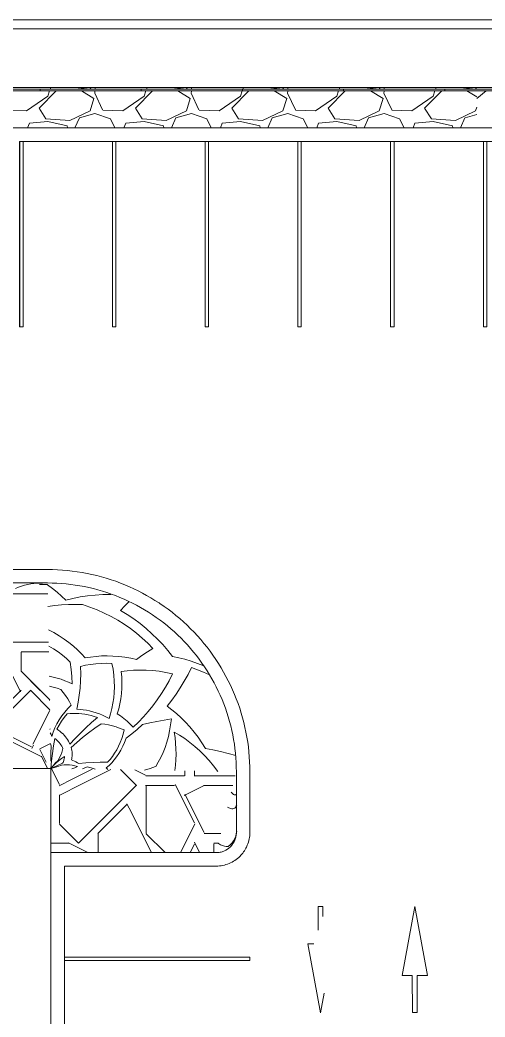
# Model space of a CAD drawing. Header units: metres. Extents: x -55 to 263, y -124 to 62.
# Drawn here: x 198.85 to 212.65, y 12.56 to 42.14 of the extents above; entities that cross this region are included whole.
import ezdxf

# ---------------------------------------------------------------- set-up
doc = ezdxf.new("R2010")
doc.units = ezdxf.units.M
for name, color, linetype, lineweight in [('0-1', 7, 'Continuous', 5), ('45ESTAC-1', 53, 'Continuous', 5), ('46BANQ-2', 254, 'Continuous', 5), ('47VEGET-1', 53, 'Continuous', 5), ('55BARANDAL-1', 53, 'Continuous', 5), ('70LINEA-1', 254, 'Continuous', 5), ('70LINEA-2', 50, 'Continuous', 5)]:
    doc.layers.add(name, color=color, linetype=linetype, lineweight=lineweight)

# ---------------------------------------------------------------- blocks, each defined once
blk = doc.blocks.new('FP_6-A1 _ A250')
at = {"layer": '70LINEA-1'}
for p, q in [((196.697, 25.44), (199.672, 25.44)), ((197.366, 25.429), (197.492, 25.439)), ((197.885, 25.433), (197.804, 25.44)), ((198.443, 25.433), (198.441, 25.439)), ((199.438, 25.437), (199.52, 25.439)), ((199.52, 25.439), (199.598, 25.441)), ((196.505, 25.112), (196.616, 25.183)), ((196.616, 25.183), (196.733, 25.246)), ((196.733, 25.246), (196.855, 25.301)), ((196.855, 25.301), (196.981, 25.346)), ((196.981, 25.346), (197.109, 25.383)), ((197.109, 25.383), (197.237, 25.41)), ((197.237, 25.41), (197.366, 25.429)), ((197.974, 25.422), (197.885, 25.433)), ((198.07, 25.408), (197.974, 25.422)), ((198.174, 25.394), (198.07, 25.408)), ((198.183, 25.372), (198.174, 25.394)), ((198.196, 25.348), (198.183, 25.372)), ((198.214, 25.322), (198.196, 25.348)), ((198.237, 25.295), (198.214, 25.322)), ((198.266, 25.268), (198.237, 25.295)), ((198.299, 25.242), (198.266, 25.268)), ((198.337, 25.216), (198.299, 25.242)), ((198.448, 25.422), (198.443, 25.433)), ((198.458, 25.408), (198.448, 25.422)), ((198.471, 25.391), (198.458, 25.408)), ((198.489, 25.371), (198.471, 25.391)), ((198.511, 25.35), (198.489, 25.371)), ((198.539, 25.329), (198.511, 25.35)), ((198.571, 25.308), (198.539, 25.329)), ((198.607, 25.287), (198.571, 25.308)), ((198.647, 25.268), (198.607, 25.287)), ((198.72, 25.28), (198.808, 25.316)), ((198.808, 25.316), (198.898, 25.347)), ((198.898, 25.347), (198.99, 25.373)), ((198.99, 25.373), (199.083, 25.394)), ((199.083, 25.394), (199.174, 25.411)), ((199.174, 25.411), (199.265, 25.423)), ((199.265, 25.423), (199.353, 25.431)), ((199.353, 25.431), (199.438, 25.437)), ((196.221, 24.861), (196.306, 24.95)), ((196.306, 24.95), (196.401, 25.034)), ((196.401, 25.034), (196.505, 25.112))]:
    blk.add_line(p, q, dxfattribs=at)
blk = doc.blocks.new('FP_7-A1 _ A250')
at = {"layer": '70LINEA-1'}
for p, q in [((205.137, 19.21), (205.12, 19.232)), ((205.154, 19.191), (205.137, 19.21)), ((205.173, 19.175), (205.154, 19.191)), ((205.191, 19.164), (205.173, 19.175)), ((205.209, 19.156), (205.191, 19.164)), ((205.226, 19.152), (205.209, 19.156)), ((205.241, 19.152), (205.226, 19.152)), ((205.254, 19.156), (205.241, 19.152)), ((205.264, 19.163), (205.254, 19.156)), ((205.27, 19.173), (205.264, 19.163)), ((205.284, 19.185), (205.27, 19.173)), ((205.043, 18.772), (205.011, 18.794)), ((205.076, 18.756), (205.043, 18.772)), ((205.109, 18.746), (205.076, 18.756)), ((205.141, 18.742), (205.109, 18.746)), ((205.171, 18.744), (205.141, 18.742)), ((205.199, 18.751), (205.171, 18.744)), ((205.224, 18.764), (205.199, 18.751)), ((205.244, 18.781), (205.224, 18.764)), ((205.26, 18.803), (205.244, 18.781)), ((205.269, 18.828), (205.26, 18.803)), ((205.284, 18.856), (205.269, 18.828)), ((205.284, 18.082), (205.267, 18.005)), ((205.188, 17.79), (205.143, 17.729)), ((205.225, 17.858), (205.188, 17.79)), ((205.251, 17.93), (205.225, 17.858)), ((205.267, 18.005), (205.251, 17.93)), ((204.797, 17.676), (204.74, 17.71)), ((204.856, 17.651), (204.797, 17.676)), ((204.915, 17.634), (204.856, 17.651)), ((204.973, 17.626), (204.915, 17.634)), ((205.029, 17.627), (204.973, 17.626)), ((205.09, 17.674), (205.029, 17.627)), ((205.143, 17.729), (205.09, 17.674))]:
    blk.add_line(p, q, dxfattribs=at)
blk = doc.blocks.new('FP_8-A1 _ A250')
at = {"layer": '70LINEA-1'}
for p, q in [((199.817, 25.276), (199.673, 25.384)), ((199.955, 25.164), (199.817, 25.276)), ((200.087, 25.049), (199.955, 25.164)), ((200.213, 24.931), (200.087, 25.049)), ((200.213, 24.931), (200.423, 24.982)), ((200.423, 24.982), (200.639, 25.024)), ((200.639, 25.024), (200.859, 25.057)), ((200.859, 25.057), (201.083, 25.081)), ((201.083, 25.081), (201.311, 25.095)), ((201.311, 25.095), (201.543, 25.098)), ((201.543, 25.098), (201.555, 25.114)), ((201.961, 24.758), (202.092, 24.891)), ((199.685, 24.739), (199.886, 24.768)), ((199.886, 24.768), (200.089, 24.789)), ((200.089, 24.789), (200.294, 24.802)), ((200.294, 24.802), (200.501, 24.806)), ((200.501, 24.806), (200.709, 24.801)), ((200.929, 24.726), (200.709, 24.801)), ((201.143, 24.642), (200.929, 24.726)), ((201.353, 24.548), (201.143, 24.642)), ((201.833, 24.623), (201.961, 24.758)), ((202.034, 24.501), (201.833, 24.623)), ((201.556, 24.445), (201.353, 24.548)), ((201.754, 24.334), (201.556, 24.445)), ((201.946, 24.214), (201.754, 24.334)), ((202.228, 24.372), (202.034, 24.501)), ((202.415, 24.234), (202.228, 24.372)), ((199.86, 23.966), (199.697, 24.052)), ((200.015, 23.873), (199.86, 23.966)), ((202.131, 24.086), (201.946, 24.214)), ((202.309, 23.95), (202.131, 24.086)), ((202.595, 24.089), (202.415, 24.234)), ((202.768, 23.936), (202.595, 24.089)), ((200.163, 23.775), (200.015, 23.873)), ((200.304, 23.672), (200.163, 23.775)), ((200.438, 23.564), (200.304, 23.672)), ((202.48, 23.807), (202.309, 23.95)), ((202.643, 23.657), (202.48, 23.807)), ((202.932, 23.777), (202.768, 23.936)), ((203.089, 23.611), (202.932, 23.777)), ((199.848, 23.483), (199.706, 23.569)), ((199.984, 23.393), (199.848, 23.483)), ((200.112, 23.297), (199.984, 23.393)), ((200.563, 23.452), (200.438, 23.564)), ((200.681, 23.336), (200.563, 23.452)), ((202.472, 23.284), (202.634, 23.394)), ((202.634, 23.394), (202.798, 23.5)), ((202.798, 23.5), (202.643, 23.657)), ((203.237, 23.439), (203.089, 23.611)), ((203.377, 23.261), (203.237, 23.439)), ((200.233, 23.198), (200.112, 23.297)), ((200.347, 23.094), (200.233, 23.198)), ((200.374, 22.878), (200.347, 23.094)), ((200.792, 23.216), (200.681, 23.336)), ((200.792, 23.216), (200.949, 23.243)), ((200.949, 23.243), (201.11, 23.262)), ((201.11, 23.262), (201.274, 23.274)), ((201.274, 23.274), (201.442, 23.278)), ((201.274, 23.274), (201.442, 23.278)), ((201.442, 23.278), (201.612, 23.273)), ((201.442, 23.278), (201.612, 23.273)), ((201.612, 23.273), (201.785, 23.261)), ((201.612, 23.273), (201.785, 23.261)), ((201.785, 23.261), (201.96, 23.239)), ((201.785, 23.261), (201.96, 23.239)), ((201.96, 23.239), (202.137, 23.209)), ((201.96, 23.239), (202.137, 23.209)), ((202.137, 23.209), (202.314, 23.17)), ((202.137, 23.209), (202.314, 23.17)), ((202.314, 23.17), (202.472, 23.284)), ((203.377, 23.261), (203.562, 23.222)), ((203.562, 23.222), (203.747, 23.175)), ((203.747, 23.175), (203.934, 23.119)), ((203.934, 23.119), (204.12, 23.055)), ((200.392, 22.664), (200.374, 22.878)), ((200.651, 22.965), (200.797, 22.998)), ((200.655, 22.748), (200.651, 22.965)), ((200.797, 22.998), (200.947, 23.024)), ((200.947, 23.024), (201.101, 23.043)), ((201.101, 23.043), (201.258, 23.055)), ((201.258, 23.055), (201.418, 23.059)), ((201.418, 23.059), (201.581, 23.055)), ((201.614, 22.879), (201.581, 23.055)), ((201.637, 22.705), (201.614, 22.879)), ((201.86, 22.81), (202.038, 22.835)), ((201.873, 22.644), (201.86, 22.81)), ((202.038, 22.835), (202.221, 22.851)), ((202.221, 22.851), (202.407, 22.857)), ((202.407, 22.857), (202.597, 22.854)), ((202.597, 22.854), (202.789, 22.842)), ((202.789, 22.842), (202.985, 22.819)), ((202.985, 22.819), (203.182, 22.786)), ((203.182, 22.786), (203.381, 22.743)), ((203.838, 22.727), (203.942, 22.934)), ((203.942, 22.934), (204.121, 22.868)), ((204.12, 23.055), (204.307, 22.983)), ((204.121, 22.868), (204.3, 22.795)), ((204.3, 22.795), (204.479, 22.713)), ((199.842, 22.646), (199.722, 22.671)), ((199.959, 22.616), (199.842, 22.646)), ((200.073, 22.582), (199.959, 22.616)), ((200.185, 22.542), (200.073, 22.582)), ((200.294, 22.498), (200.185, 22.542)), ((200.4, 22.45), (200.294, 22.498)), ((200.4, 22.45), (200.392, 22.664)), ((200.636, 22.321), (200.65, 22.534)), ((200.65, 22.534), (200.655, 22.748)), ((201.65, 22.532), (201.637, 22.705)), ((201.655, 22.362), (201.65, 22.532)), ((201.877, 22.48), (201.873, 22.644)), ((201.874, 22.318), (201.877, 22.48)), ((203.167, 22.347), (203.278, 22.542)), ((203.278, 22.542), (203.381, 22.743)), ((203.608, 22.332), (203.726, 22.526)), ((203.726, 22.526), (203.838, 22.727)), ((199.843, 22.352), (199.728, 22.378)), ((199.955, 22.32), (199.843, 22.352)), ((200.064, 22.283), (199.955, 22.32)), ((200.139, 22.193), (200.064, 22.283)), ((200.207, 22.101), (200.139, 22.193)), ((200.613, 22.11), (200.636, 22.321)), ((201.636, 22.031), (201.65, 22.195)), ((201.65, 22.195), (201.655, 22.362)), ((201.862, 22.16), (201.874, 22.318)), ((203.049, 22.159), (203.167, 22.347)), ((203.484, 22.143), (203.608, 22.332)), ((200.269, 22.007), (200.207, 22.101)), ((200.324, 21.912), (200.269, 22.007)), ((200.374, 21.816), (200.324, 21.912)), ((200.541, 21.695), (200.581, 21.901)), ((200.581, 21.901), (200.613, 22.11)), ((201.613, 21.871), (201.636, 22.031)), ((201.816, 21.854), (201.843, 22.005)), ((201.843, 22.005), (201.862, 22.16)), ((202.795, 21.8), (202.925, 21.976)), ((202.925, 21.976), (203.049, 22.159)), ((203.217, 21.787), (203.353, 21.962)), ((203.353, 21.962), (203.484, 22.143)), ((200.096, 21.495), (200.18, 21.606)), ((200.18, 21.606), (200.273, 21.713)), ((200.273, 21.713), (200.374, 21.816)), ((200.541, 21.695), (200.635, 21.69)), ((200.635, 21.69), (200.729, 21.68)), ((200.729, 21.68), (200.825, 21.666)), ((200.825, 21.666), (200.921, 21.646)), ((200.921, 21.646), (201.017, 21.621)), ((201.017, 21.621), (201.114, 21.59)), ((201.543, 21.563), (201.582, 21.715)), ((201.582, 21.715), (201.613, 21.871)), ((201.74, 21.562), (201.782, 21.706)), ((201.782, 21.706), (201.816, 21.854)), ((202.516, 21.468), (202.658, 21.631)), ((202.658, 21.631), (202.795, 21.8)), ((203.216, 21.787), (203.359, 21.68)), ((203.359, 21.68), (203.498, 21.564)), ((199.952, 21.261), (200.019, 21.379)), ((200.014, 21.223), (200.087, 21.339)), ((200.019, 21.379), (200.096, 21.495)), ((200.087, 21.339), (200.168, 21.45)), ((200.168, 21.45), (200.257, 21.557)), ((200.257, 21.557), (200.341, 21.567)), ((200.341, 21.567), (200.426, 21.572)), ((200.426, 21.572), (200.513, 21.573)), ((200.513, 21.573), (200.602, 21.569)), ((200.602, 21.569), (200.691, 21.561)), ((200.691, 21.561), (200.782, 21.548)), ((200.782, 21.548), (200.873, 21.529)), ((200.809, 21.145), (200.976, 21.298)), ((200.873, 21.529), (200.965, 21.506)), ((200.965, 21.506), (201.057, 21.478)), ((200.976, 21.298), (201.149, 21.445)), ((201.057, 21.478), (201.149, 21.445)), ((201.114, 21.59), (201.21, 21.555)), ((201.21, 21.555), (201.306, 21.514)), ((201.306, 21.514), (201.402, 21.468)), ((201.402, 21.468), (201.496, 21.416)), ((201.496, 21.416), (201.543, 21.563)), ((201.74, 21.562), (201.84, 21.494)), ((201.84, 21.494), (201.938, 21.42)), ((201.938, 21.42), (202.033, 21.34)), ((202.033, 21.34), (202.125, 21.255)), ((202.214, 21.164), (202.368, 21.313)), ((202.368, 21.313), (202.516, 21.468)), ((202.702, 21.29), (202.914, 21.334)), ((202.914, 21.334), (203.128, 21.373)), ((203.128, 21.373), (203.343, 21.406)), ((203.322, 21.227), (203.343, 21.405)), ((203.498, 21.564), (203.634, 21.44)), ((203.634, 21.44), (203.765, 21.308)), ((203.765, 21.308), (203.893, 21.168)), ((199.801, 20.889), (199.842, 21.015)), ((199.842, 21.015), (199.893, 21.139)), ((199.893, 21.139), (199.952, 21.261)), ((199.95, 21.105), (200.014, 21.223)), ((199.999, 21.072), (199.95, 21.105)), ((200.046, 21.036), (199.999, 21.072)), ((200.09, 20.999), (200.046, 21.036)), ((200.647, 20.988), (200.809, 21.145)), ((200.89, 20.997), (201.072, 21.132)), ((201.072, 21.132), (201.258, 21.262)), ((201.258, 21.262), (201.369, 21.249)), ((201.369, 21.249), (201.483, 21.229)), ((201.483, 21.229), (201.597, 21.203)), ((201.597, 21.203), (201.711, 21.169)), ((201.711, 21.169), (201.827, 21.128)), ((201.827, 21.128), (201.941, 21.079)), ((201.91, 20.952), (201.941, 21.079)), ((202.125, 21.255), (202.214, 21.164)), ((202.169, 20.96), (202.333, 21.096)), ((202.333, 21.096), (202.491, 21.24)), ((202.491, 21.24), (202.702, 21.29)), ((203.255, 20.885), (203.293, 21.054)), ((203.293, 21.054), (203.322, 21.227)), ((203.454, 20.853), (203.429, 21.018)), ((203.429, 21.018), (203.586, 20.925)), ((203.893, 21.168), (204.016, 21.019)), ((204.016, 21.019), (204.134, 20.863)), ((199.778, 20.941), (199.753, 20.991)), ((199.801, 20.889), (199.778, 20.941)), ((199.851, 20.608), (199.891, 20.828)), ((199.927, 20.799), (199.891, 20.828)), ((199.961, 20.768), (199.927, 20.799)), ((199.992, 20.736), (199.961, 20.768)), ((200.021, 20.703), (199.992, 20.736)), ((200.131, 20.961), (200.09, 20.999)), ((200.169, 20.921), (200.131, 20.961)), ((200.204, 20.879), (200.169, 20.921)), ((200.237, 20.837), (200.204, 20.879)), ((200.266, 20.794), (200.237, 20.837)), ((200.293, 20.75), (200.266, 20.794)), ((200.317, 20.705), (200.293, 20.75)), ((200.337, 20.66), (200.317, 20.705)), ((200.337, 20.66), (200.49, 20.827)), ((200.372, 20.561), (200.54, 20.712)), ((200.49, 20.827), (200.647, 20.988)), ((200.54, 20.712), (200.713, 20.857)), ((200.713, 20.857), (200.89, 20.997)), ((201.778, 20.599), (201.829, 20.712)), ((201.829, 20.712), (201.873, 20.829)), ((201.873, 20.829), (201.91, 20.952)), ((201.906, 20.595), (201.957, 20.711)), ((201.957, 20.711), (202.001, 20.832)), ((202.001, 20.832), (202.169, 20.96)), ((203.157, 20.563), (203.209, 20.722)), ((203.209, 20.722), (203.255, 20.885)), ((203.471, 20.688), (203.454, 20.853)), ((203.586, 20.925), (203.74, 20.822)), ((203.74, 20.822), (203.891, 20.71)), ((203.891, 20.71), (204.04, 20.589)), ((204.134, 20.863), (204.246, 20.7)), ((199.78, 20.607), (199.759, 20.669)), ((199.771, 20.381), (199.78, 20.607)), ((199.818, 20.386), (199.851, 20.608)), ((200.047, 20.669), (200.021, 20.703)), ((200.071, 20.634), (200.047, 20.669)), ((200.092, 20.599), (200.071, 20.634)), ((200.081, 20.374), (200.106, 20.45)), ((200.111, 20.563), (200.092, 20.599)), ((200.106, 20.45), (200.127, 20.528)), ((200.127, 20.528), (200.111, 20.563)), ((200.384, 20.518), (200.372, 20.561)), ((200.392, 20.474), (200.384, 20.518)), ((200.398, 20.431), (200.392, 20.474)), ((200.401, 20.389), (200.398, 20.431)), ((201.662, 20.392), (201.723, 20.493)), ((201.723, 20.493), (201.778, 20.599)), ((201.788, 20.38), (201.849, 20.484)), ((201.849, 20.484), (201.906, 20.595)), ((203.03, 20.265), (203.097, 20.411)), ((203.097, 20.411), (203.157, 20.563)), ((203.48, 20.523), (203.471, 20.688)), ((203.483, 20.359), (203.48, 20.523)), ((204.04, 20.589), (204.185, 20.459)), ((204.185, 20.459), (204.326, 20.32)), ((204.246, 20.7), (204.352, 20.529)), ((204.352, 20.529), (204.577, 20.487)), ((204.577, 20.487), (204.802, 20.439)), ((204.802, 20.439), (205.027, 20.385)), ((199.768, 20.156), (199.771, 20.381)), ((199.772, 19.94), (199.792, 20.164)), ((199.792, 20.164), (199.818, 20.386)), ((199.902, 20.094), (199.974, 20.165)), ((199.919, 20.094), (200, 20.164)), ((199.974, 20.165), (200.014, 20.231)), ((200, 20.164), (200.084, 20.229)), ((200.014, 20.231), (200.05, 20.301)), ((200.05, 20.301), (200.081, 20.374)), ((200.084, 20.229), (200.172, 20.29)), ((200.119, 20.091), (200.131, 20.115)), ((200.131, 20.115), (200.143, 20.142)), ((200.143, 20.142), (200.152, 20.169)), ((200.152, 20.169), (200.16, 20.198)), ((200.16, 20.198), (200.166, 20.227)), ((200.166, 20.227), (200.17, 20.258)), ((200.17, 20.258), (200.172, 20.29)), ((200.382, 20.191), (200.39, 20.229)), ((200.382, 20.191), (200.426, 20.176)), ((200.39, 20.229), (200.397, 20.267)), ((200.397, 20.267), (200.401, 20.307)), ((200.402, 20.347), (200.401, 20.389)), ((200.401, 20.307), (200.402, 20.347)), ((200.426, 20.176), (200.471, 20.157)), ((200.471, 20.157), (200.515, 20.135)), ((200.515, 20.135), (200.558, 20.109)), ((200.812, 20.1), (201.024, 20.115)), ((201.024, 20.115), (201.237, 20.124)), ((201.237, 20.124), (201.451, 20.126)), ((201.451, 20.126), (201.525, 20.208)), ((201.525, 20.208), (201.596, 20.297)), ((201.574, 20.104), (201.65, 20.19)), ((201.596, 20.297), (201.662, 20.392)), ((201.65, 20.19), (201.721, 20.282)), ((201.721, 20.282), (201.788, 20.38)), ((202.879, 19.992), (202.957, 20.125)), ((202.957, 20.125), (203.03, 20.265)), ((203.467, 20.034), (203.478, 20.195)), ((203.478, 20.195), (203.483, 20.359)), ((204.326, 20.32), (204.463, 20.172)), ((204.463, 20.172), (204.596, 20.016)), ((205.027, 20.385), (205.251, 20.325)), ((199.772, 19.94), (199.835, 20.019)), ((199.772, 19.94), (199.843, 20.019)), ((199.772, 19.94), (199.944, 20.018)), ((199.772, 19.94), (199.878, 19.967)), ((199.835, 20.019), (199.902, 20.094)), ((199.843, 20.019), (199.919, 20.094)), ((199.878, 19.967), (199.982, 20)), ((199.944, 20.018), (200.119, 20.091)), ((199.982, 20), (200.084, 20.039)), ((200.084, 20.039), (200.162, 20.046)), ((200.162, 20.046), (200.241, 20.048)), ((200.241, 20.048), (200.32, 20.043)), ((200.32, 20.043), (200.401, 20.032)), ((200.391, 19.929), (200.477, 19.956)), ((200.401, 20.032), (200.481, 20.015)), ((200.477, 19.956), (200.56, 19.991)), ((200.481, 20.015), (200.56, 19.991)), ((200.558, 20.109), (200.601, 20.08)), ((200.601, 20.08), (200.812, 20.1)), ((200.713, 19.923), (200.779, 19.954)), ((200.779, 19.954), (200.844, 19.989)), ((200.844, 19.989), (200.963, 19.956)), ((200.963, 19.956), (201.081, 19.916)), ((201.412, 19.954), (201.495, 20.025)), ((201.412, 19.954), (201.463, 19.909)), ((201.495, 20.025), (201.574, 20.104)), ((202.547, 19.89), (202.713, 19.938)), ((202.713, 19.938), (202.878, 19.992)), ((203.448, 19.873), (203.467, 20.034)), ((204.596, 20.016), (204.723, 19.85))]:
    blk.add_line(p, q, dxfattribs=at)
blk = doc.blocks.new('FP_11-A1 _ A250')
at = {"layer": '70LINEA-1'}
blk.add_line((212.676, 40.04), (212.401, 39.808), dxfattribs=at)
blk = doc.blocks.new('FP_22-A1 _ A250')
at = {"layer": '70LINEA-1'}
for p, q in [((199.42, 39.522), (199.93, 40.04)), ((199.676, 39.885), (199.73, 40.04)), ((199.748, 40.09), (199.765, 40.141)), ((200.492, 40.141), (200.933, 40.093)), ((200.68, 40.04), (201.048, 39.808)), ((200.934, 40.094), (200.963, 40.141)), ((201.075, 39.965), (201.305, 39.471)), ((201.079, 40.04), (201.076, 39.964)), ((201.084, 40.141), (201.082, 40.09)), ((202.278, 39.522), (202.788, 40.04)), ((202.534, 39.885), (202.588, 40.04)), ((202.605, 40.09), (202.623, 40.141)), ((203.349, 40.141), (203.79, 40.093)), ((203.537, 40.04), (203.905, 39.808)), ((203.791, 40.094), (203.82, 40.141)), ((203.932, 39.965), (204.163, 39.471)), ((203.937, 40.04), (203.933, 39.964)), ((203.941, 40.141), (203.939, 40.09)), ((205.135, 39.522), (205.645, 40.04)), ((205.391, 39.885), (205.445, 40.04)), ((205.463, 40.09), (205.48, 40.141)), ((206.206, 40.141), (206.648, 40.093)), ((206.395, 40.04), (206.763, 39.808)), ((206.649, 40.094), (206.677, 40.141)), ((206.789, 39.965), (207.02, 39.471)), ((206.794, 40.04), (206.79, 39.964)), ((206.799, 40.141), (206.796, 40.09)), ((207.992, 39.522), (208.502, 40.04)), ((208.249, 39.885), (208.302, 40.04)), ((208.32, 40.09), (208.338, 40.141)), ((209.063, 40.141), (209.505, 40.093)), ((209.252, 40.04), (209.62, 39.808)), ((209.506, 40.093), (209.535, 40.141)), ((209.647, 39.965), (209.877, 39.471)), ((209.651, 40.04), (209.648, 39.964)), ((209.656, 40.141), (209.654, 40.09)), ((210.85, 39.522), (211.36, 40.04)), ((211.106, 39.884), (211.16, 40.04)), ((211.177, 40.09), (211.195, 40.141)), ((211.92, 40.141), (212.362, 40.093)), ((212.109, 40.04), (212.401, 39.856)), ((212.363, 40.093), (212.392, 40.141)), ((199.05, 39.442), (199.677, 39.884)), ((201.049, 39.807), (200.936, 39.443)), ((201.907, 39.442), (202.534, 39.884)), ((203.906, 39.807), (203.793, 39.443)), ((204.765, 39.442), (205.391, 39.884)), ((206.764, 39.807), (206.651, 39.443)), ((207.622, 39.441), (208.249, 39.883)), ((209.621, 39.807), (209.508, 39.443)), ((210.479, 39.441), (211.106, 39.883)), ((198.449, 39.469), (199.049, 39.443)), ((199.623, 39.209), (199.422, 39.521)), ((200.935, 39.444), (200.336, 39.158)), ((200.622, 39.235), (201.079, 39.365)), ((201.078, 39.365), (201.536, 39.209)), ((201.307, 39.469), (201.907, 39.443)), ((202.481, 39.209), (202.28, 39.521)), ((203.792, 39.444), (203.193, 39.158)), ((203.479, 39.235), (203.936, 39.365)), ((203.936, 39.365), (204.394, 39.209)), ((204.164, 39.469), (204.764, 39.443)), ((205.338, 39.209), (205.137, 39.521)), ((206.65, 39.444), (206.051, 39.158)), ((206.337, 39.235), (206.793, 39.365)), ((206.793, 39.365), (207.251, 39.209)), ((207.021, 39.469), (207.622, 39.443)), ((208.196, 39.209), (207.994, 39.521)), ((209.507, 39.444), (208.908, 39.158)), ((209.194, 39.235), (209.651, 39.365)), ((209.651, 39.365), (210.108, 39.209)), ((209.879, 39.469), (210.479, 39.443)), ((211.053, 39.209), (210.852, 39.521)), ((212.364, 39.444), (211.766, 39.158)), ((212.401, 39.558), (212.366, 39.443)), ((199.082, 38.945), (199.137, 39.08)), ((199.679, 39.131), (199.137, 39.079)), ((200.336, 39.158), (199.622, 39.21)), ((200.251, 39.002), (199.679, 39.132)), ((200.486, 38.945), (200.621, 39.235)), ((201.536, 39.209), (201.671, 38.945)), ((201.939, 38.945), (201.994, 39.08)), ((202.537, 39.131), (201.994, 39.079)), ((203.194, 39.158), (202.479, 39.21)), ((203.109, 39.001), (202.537, 39.131)), ((203.343, 38.945), (203.479, 39.235)), ((204.394, 39.209), (204.529, 38.945)), ((204.796, 38.945), (204.851, 39.079)), ((205.394, 39.131), (204.852, 39.079)), ((206.051, 39.158), (205.337, 39.21)), ((205.966, 39.001), (205.394, 39.131)), ((206.2, 38.945), (206.336, 39.235)), ((207.251, 39.209), (207.386, 38.945)), ((207.654, 38.945), (207.709, 39.079)), ((208.252, 39.131), (207.709, 39.079)), ((208.909, 39.158), (208.194, 39.21)), ((208.823, 39.001), (208.251, 39.131)), ((209.058, 38.945), (209.193, 39.235)), ((210.109, 39.209), (210.244, 38.945)), ((210.511, 38.945), (210.566, 39.079)), ((211.109, 39.131), (210.566, 39.079)), ((211.766, 39.157), (211.051, 39.209)), ((211.681, 39.001), (211.109, 39.131)), ((211.915, 38.945), (212.051, 39.235)), ((212.052, 39.235), (212.401, 39.335)), ((200.264, 38.945), (200.251, 39.001)), ((203.121, 38.945), (203.109, 39.001)), ((205.979, 38.945), (205.966, 39)), ((208.836, 38.945), (208.824, 39)), ((211.693, 38.945), (211.681, 39))]:
    blk.add_line(p, q, dxfattribs=at)
blk = doc.blocks.new('Parking Lot - Single - Single-V40-A1 _ A250')
at = {"layer": '70LINEA-1'}
for p, q in [((212.595, 36.553), (212.595, 38.54)), ((212.595, 38.54), (212.596, 38.54)), ((212.696, 38.54), (212.596, 38.54)), ((212.596, 38.54), (212.596, 33.042)), ((215.346, 38.539), (212.696, 38.54)), ((212.696, 33.041), (212.696, 38.54)), ((212.595, 33.041), (212.596, 33.042)), ((212.596, 33.042), (212.696, 33.041)), ((212.696, 33.041), (212.695, 33.041))]:
    blk.add_line(p, q, dxfattribs=at)
blk = doc.blocks.new('Parking Lot - Single - Single-V41-A1 _ A250')
at = {"layer": '70LINEA-1'}
for p, q in [((209.845, 33.041), (209.845, 38.54)), ((209.845, 38.54), (209.846, 38.54)), ((209.946, 38.54), (209.846, 38.54)), ((209.846, 38.54), (209.846, 33.042)), ((212.596, 38.539), (209.946, 38.54)), ((209.946, 33.042), (209.946, 38.54)), ((209.845, 33.041), (209.846, 33.042)), ((209.945, 33.041), (209.845, 33.041)), ((209.846, 33.042), (209.946, 33.042)), ((209.946, 33.042), (209.945, 33.041))]:
    blk.add_line(p, q, dxfattribs=at)
blk = doc.blocks.new('Parking Lot - Single - Single-V42-A1 _ A250')
at = {"layer": '70LINEA-1'}
for p, q in [((207.095, 33.041), (207.095, 38.54)), ((207.095, 38.54), (207.096, 38.54)), ((207.196, 38.54), (207.096, 38.54)), ((207.096, 38.54), (207.096, 33.042)), ((209.846, 38.539), (207.196, 38.54)), ((207.196, 33.042), (207.196, 38.54)), ((207.095, 33.041), (207.096, 33.042)), ((207.195, 33.041), (207.095, 33.041)), ((207.096, 33.042), (207.196, 33.042)), ((207.196, 33.042), (207.195, 33.041))]:
    blk.add_line(p, q, dxfattribs=at)
blk = doc.blocks.new('Parking Lot - Single - Single-V43-A1 _ A250')
at = {"layer": '70LINEA-1'}
for p, q in [((198.845, 33.041), (198.845, 38.54)), ((198.845, 38.54), (198.846, 38.54)), ((198.946, 38.54), (198.846, 38.54)), ((198.846, 38.54), (198.846, 33.042)), ((201.596, 38.539), (198.946, 38.54)), ((198.946, 33.042), (198.946, 38.54)), ((198.845, 33.041), (198.846, 33.042)), ((198.945, 33.041), (198.845, 33.041)), ((198.846, 33.042), (198.946, 33.042)), ((198.946, 33.042), (198.945, 33.041))]:
    blk.add_line(p, q, dxfattribs=at)
blk = doc.blocks.new('Parking Lot - Single - Single-V96-A1 _ A250')
at = {"layer": '70LINEA-1'}
for p, q in [((200.172, 17.041), (200.172, 14.291)), ((205.672, 14.341), (200.172, 14.341)), ((200.172, 14.341), (200.172, 14.241)), ((200.172, 14.241), (200.172, 14.341)), ((200.172, 14.341), (200.172, 14.341)), ((200.172, 14.241), (205.672, 14.241)), ((200.172, 14.241), (200.172, 14.241)), ((205.672, 14.241), (205.672, 14.341))]:
    blk.add_line(p, q, dxfattribs=at)
blk = doc.blocks.new('Railing - Railing-7533586-A1 _ A250')
at = {"layer": '55BARANDAL-1'}
for p, q in [((197.791, 40.09), (199.453, 40.09)), ((199.453, 40.04), (197.791, 40.04)), ((199.453, 40.09), (199.453, 40.04)), ((199.453, 40.04), (199.453, 40.09)), ((199.453, 40.09), (202.453, 40.09)), ((202.453, 40.04), (199.453, 40.04)), ((202.453, 40.09), (202.453, 40.04)), ((202.453, 40.04), (202.453, 40.09)), ((202.453, 40.09), (205.453, 40.09)), ((205.453, 40.04), (202.453, 40.04)), ((205.453, 40.09), (205.453, 40.04)), ((205.453, 40.04), (205.453, 40.09)), ((205.453, 40.09), (208.453, 40.09)), ((208.453, 40.04), (205.453, 40.04)), ((208.453, 40.09), (208.453, 40.04)), ((208.453, 40.04), (208.453, 40.09)), ((208.453, 40.09), (211.453, 40.09)), ((211.453, 40.04), (208.453, 40.04)), ((211.453, 40.09), (211.453, 40.04)), ((211.453, 40.04), (211.453, 40.09)), ((211.453, 40.09), (212.401, 40.09)), ((212.401, 40.04), (211.453, 40.04)), ((212.401, 40.09), (214.453, 40.09)), ((214.453, 40.04), (212.401, 40.04))]:
    blk.add_line(p, q, dxfattribs=at)
blk = doc.blocks.new('Street Paint - Arrow - Arrow-V271-A1 _ A250')
at = {"layer": '70LINEA-2'}
for p, q in [((207.839, 15.839), (207.694, 15.839)), ((207.694, 15.839), (207.696, 15.142)), ((207.84, 15.544), (207.839, 15.839)), ((207.567, 14.739), (207.392, 14.739)), ((207.392, 14.739), (207.767, 12.689)), ((207.767, 12.689), (207.873, 13.273))]:
    blk.add_line(p, q, dxfattribs=at)
blk = doc.blocks.new('Street Paint - Arrow - Arrow-V274-A1 _ A250')
at = {"layer": '70LINEA-2'}
for p, q in [((210.563, 15.844), (210.188, 13.793)), ((210.188, 13.793), (210.562, 15.844)), ((210.562, 15.844), (210.563, 15.844)), ((210.938, 13.795), (210.563, 15.844)), ((210.188, 13.793), (210.488, 13.794)), ((210.488, 13.794), (210.188, 13.793)), ((210.188, 13.793), (210.188, 13.793)), ((210.488, 13.794), (210.49, 12.694)), ((210.49, 12.694), (210.488, 13.794)), ((210.633, 13.794), (210.938, 13.795)), ((210.938, 13.795), (210.633, 13.794)), ((210.635, 12.694), (210.633, 13.794)), ((210.49, 12.694), (210.635, 12.694)), ((210.635, 12.694), (210.49, 12.694)), ((210.49, 12.694), (210.49, 12.694))]:
    blk.add_line(p, q, dxfattribs=at)
blk = doc.blocks.new('22011_AR_rvt-1-A1 _ A250')
at = {"layer": '70LINEA-1'}
h = blk.add_hatch(dxfattribs=at)
h.set_pattern_fill('FP_20', color=256, style=0, pattern_type=2)
h.set_pattern_definition([(359.987, (1.149, 0.013), (5.7143, 5.7127), [1.714, -4]), (359.987, (4.578, 0.584), (5.7143, 5.7127), [1.429, -4.286]), (359.987, (4.292, 0.8695), (5.7143, 5.7127), [1.143, -4.572]), (359.987, (2.578, 2.298), (5.7143, 5.7127), [0.85721, -0.85721, 1.143, -2.857]), (359.987, (2.578, 2.584), (5.7143, 5.7127), [1.143, -0.28574, 1.429, -2.857]), (359.987, (0.006, 3.727), (5.7143, 5.7127), [1.429, -4.286]), (359.987, (5.435, 4.012), (5.7143, 5.7127), [1.429, -4.286]), (90, (0.006, 1.156), (-5.715, 5.715), [0.85704, -4.857]), (90, (0.8634, 5.441), (-5.715, 5.715), [0.57136, -5.142]), (90, (1.149, 0.013), (-5.715, 5.715), [0.85704, -4.857]), (90, (1.721, 5.155), (-5.715, 5.715), [0.28568, -5.428]), (90, (2.006, 2.87), (-5.715, 5.715), [0.85704, -4.857]), (90, (2.578, 0.87), (-5.715, 5.715), [1.428, -4.285]), (90, (3.149, 4.869), (-5.715, 5.715), [0.85704, -4.857]), (90, (3.721, 2.584), (-5.715, 5.715), [1.143, -4.571]), (90, (4.007, 2.584), (-5.715, 5.715), [1.143, -4.571]), (90, (4.578, 0.0124), (-5.715, 5.715), [0.57136, -5.142]), (90, (5.435, 0.869), (-5.715, 5.715), [1.428, -4.285]), (44.988, (0.5777, 0.5847), (-0.00022, 5.71342), [2.424, -5.656]), (44.988, (1.149, 0.8702), (-0.00022, 5.71342), [1.212, -6.868]), (44.988, (3.721, 4.012), (-0.00022, 5.71342), [1.616, -6.464]), (44.988, (3.721, 4.298), (-0.00022, 5.71342), [1.212, -6.868]), (134.999, (1.721, 3.727), (-5.71484, 0.00151), [0.4041, -7.678]), (134.999, (0.5777, 0.5847), (-5.71484, 0.00151), [0.80819, -7.274]), (134.999, (2.292, 2.298), (-5.71484, 0.00151), [0.80819, -7.274]), (134.999, (3.721, 3.726), (-5.71484, 0.00151), [0.80819, -7.274]), (134.999, (5.435, 4.869), (-5.71484, 0.00151), [1.212, -6.87]), (134.999, (5.435, 4.583), (-5.71484, 0.00151), [0.80819, -7.274]), (134.999, (5.149, 5.155), (-5.71484, 0.00151), [0.80819, -7.274]), (134.999, (3.435, 0.0126), (-5.71484, 0.00151), [1.212, -6.87]), (26.55, (5.149, 3.44), (5.714495, -0.00195), [0.63882, -12.138]), (26.55, (3.721, 2.012), (5.714495, -0.00195), [0.63882, -12.138]), (26.55, (1.721, 3.727), (5.714495, -0.00195), [1.278, -11.499]), (26.55, (2.006, 5.155), (5.714495, -0.00195), [1.278, -11.499]), (26.55, (2.006, 3.727), (5.714495, -0.00195), [1.278, -11.499]), (26.55, (5.435, 4.869), (5.714495, -0.00195), [1.278, -11.499]), (26.55, (0.0062, 2.013), (5.714495, -0.001948), [1.917, -10.86]), (26.55, (0.0062, 2.299), (5.714495, -0.001948), [1.917, -10.86]), (26.55, (0.0062, 4.584), (5.714495, -0.001948), [1.917, -10.86]), (63.428, (2.864, 4.298), (-0.0002, 5.7136), [0.63875, -12.137]), (63.428, (5.435, 4.012), (-0.0002, 5.7136), [0.63875, -7.665, 1.277, -3.194]), (63.428, (4.864, 3.44), (-0.0002, 5.7136), [1.277, -11.498]), (63.428, (1.435, 4.013), (-0.0002, 5.7136), [1.277, -11.498]), (63.428, (1.149, 4.013), (-0.0002, 5.7136), [1.277, -11.498]), (63.428, (3.149, 4.584), (-0.0002, 5.7136), [1.916, -10.859]), (116.567, (1.721, 3.156), (-0.000194, 5.713154), [0.63886, -12.139]), (116.567, (5.435, 2.583), (-0.000194, 5.713154), [0.63886, -12.139]), (116.567, (4.292, 0.8695), (-0.000194, 5.713154), [1.278, -11.5]), (116.567, (4.007, 1.155), (-0.000194, 5.713154), [1.278, -11.5]), (116.567, (4.578, 5.155), (-0.000194, 5.713154), [1.278, -11.5]), (116.567, (0.0062, 2.299), (-0.000194, 5.713154), [1.278, -11.5]), (116.567, (2.864, 0.0128), (-0.000194, 5.713154), [1.917, -10.861]), (153.429, (4.864, 3.44), (-5.714942, 0.001488), [1.278, -11.501]), (153.429, (5.149, 3.155), (-5.714942, 0.001488), [1.278, -11.501]), (153.429, (0.8634, 0.299), (-5.714942, 0.001488), [0.63894, -12.14]), (153.429, (2.578, 2.584), (-5.714942, 0.001488), [0.63894, -12.14]), (153.429, (3.721, 4.298), (-5.714942, 0.001488), [0.63894, -12.14])])
h.paths.add_polyline_path([(199.772, 19.94), (199.672, 25.44), (196.097, 24.84), (199.761, 19.955)])
h = blk.add_hatch(dxfattribs=at)
h.set_pattern_fill('FP_19', color=256, style=0, pattern_type=2)
h.set_pattern_definition([(0.004, (1.183, -0.0253), (5.7146, 5.7154), [1.714, -4]), (0.004, (4.612, 0.5464), (5.7146, 5.7154), [1.429, -4.286]), (0.004, (4.326, 0.832), (5.7146, 5.7154), [1.143, -4.572]), (0.004, (2.612, 2.261), (5.7146, 5.7154), [0.8572, -0.8572, 1.143, -2.857]), (0.004, (2.612, 2.546), (5.7146, 5.7154), [1.143, -0.28573, 1.429, -2.857]), (0.004, (0.04, 3.689), (5.7146, 5.7154), [1.429, -4.286]), (0.004, (5.469, 3.975), (5.7146, 5.7154), [1.429, -4.286]), (90, (0.04, 1.118), (-5.715, 5.714), [0.85723, -4.858]), (90, (0.897, 5.404), (-5.715, 5.714), [0.57149, -5.143]), (90, (1.183, -0.0253), (-5.715, 5.714), [0.85723, -4.858]), (90, (1.754, 5.118), (-5.715, 5.714), [0.28574, -5.429]), (90, (2.04, 2.832), (-5.715, 5.714), [0.85723, -4.858]), (90, (2.612, 0.832), (-5.715, 5.714), [1.429, -4.286]), (90, (3.183, 4.832), (-5.715, 5.714), [0.85723, -4.858]), (90, (3.755, 2.547), (-5.715, 5.714), [1.143, -4.572]), (90, (4.04, 2.547), (-5.715, 5.714), [1.143, -4.572]), (90, (4.612, -0.025), (-5.715, 5.714), [0.57149, -5.143]), (90, (5.469, 0.832), (-5.715, 5.714), [1.429, -4.286]), (45.003, (0.6115, 0.546), (-0.0003, 5.71484), [2.425, -5.658]), (45.003, (1.183, 0.832), (-0.0003, 5.71484), [1.212, -6.87]), (45.003, (3.755, 3.975), (-0.0003, 5.71484), [1.616, -6.466]), (45.003, (3.755, 4.261), (-0.0003, 5.71484), [1.212, -6.87]), (135.001, (1.754, 3.689), (-5.71484, -0.0001), [0.40408, -7.678]), (135.001, (0.6115, 0.546), (-5.71484, -0.0001), [0.80816, -7.273]), (135.001, (2.326, 2.261), (-5.71484, -0.0001), [0.80816, -7.273]), (135.001, (3.755, 3.69), (-5.71484, -0.0001), [0.80816, -7.273]), (135.001, (5.469, 4.833), (-5.71484, -0.0001), [1.212, -6.869]), (135.001, (5.469, 4.547), (-5.71484, -0.0001), [0.80816, -7.273]), (135.001, (5.183, 5.118), (-5.71484, -0.0001), [0.80816, -7.273]), (135.001, (3.469, -0.025), (-5.71484, -0.0001), [1.212, -6.869]), (26.569, (5.183, 3.404), (5.714495, -5.3e-05), [0.63892, -12.14]), (26.569, (3.755, 1.975), (5.714495, -5.3e-05), [0.63892, -12.14]), (26.569, (1.754, 3.689), (5.714495, -5.3e-05), [1.278, -11.501]), (26.569, (2.04, 5.118), (5.714495, -5.3e-05), [1.278, -11.501]), (26.569, (2.04, 3.689), (5.714495, -5.3e-05), [1.278, -11.501]), (26.569, (5.469, 4.833), (5.714495, -5.3e-05), [1.278, -11.501]), (26.569, (0.04, 1.975), (5.714495, -5.3e-05), [1.917, -10.862]), (26.569, (0.04, 2.261), (5.714495, -5.3e-05), [1.917, -10.862]), (26.569, (0.04, 4.547), (5.714495, -5.3e-05), [1.917, -10.862]), (63.436, (2.897, 4.261), (-0.000105, 5.71539), [0.63894, -12.14]), (63.436, (5.469, 3.975), (-0.000105, 5.71539), [0.63894, -7.668, 1.278, -3.195]), (63.436, (4.897, 3.404), (-0.000105, 5.71539), [1.278, -11.501]), (63.436, (1.469, 3.975), (-0.000105, 5.71539), [1.278, -11.501]), (63.436, (1.183, 3.975), (-0.000105, 5.71539), [1.278, -11.501]), (63.436, (3.183, 4.547), (-0.000105, 5.71539), [1.917, -10.862]), (116.565, (1.754, 3.118), (5e-06, 5.71539), [0.6389, -12.14]), (116.565, (5.469, 2.547), (5e-06, 5.71539), [0.6389, -12.14]), (116.565, (4.326, 0.8321), (5e-06, 5.71539), [1.278, -11.501]), (116.565, (4.04, 1.118), (5e-06, 5.71539), [1.278, -11.501]), (116.565, (4.612, 5.118), (5e-06, 5.71539), [1.278, -11.501]), (116.565, (0.04, 2.261), (5e-06, 5.71539), [1.278, -11.501]), (116.565, (2.897, -0.0252), (5e-06, 5.71539), [1.917, -10.862]), (153.437, (4.897, 3.404), (-5.714495, -0.000652), [1.278, -11.5]), (153.437, (5.183, 3.118), (-5.714495, -0.000652), [1.278, -11.5]), (153.437, (0.8972, 0.2604), (-5.714495, -0.000652), [0.63889, -12.139]), (153.437, (2.612, 2.546), (-5.714495, -0.000652), [0.63889, -12.139]), (153.437, (3.755, 4.261), (-5.714495, -0.000652), [0.63889, -12.139])])
h.paths.add_polyline_path([(199.772, 19.94), (196.097, 24.84), (196.097, 19.94), (198.572, 19.94)])
h = blk.add_hatch(dxfattribs=at)
h.set_pattern_fill('FP_18', color=256, style=0, pattern_type=2)
h.set_pattern_definition([(0, (1.141, 0), (5.715, 5.715), [1.714, -4]), (0, (4.57, 0.5715), (5.715, 5.715), [1.429, -4.286]), (0, (4.284, 0.857), (5.715, 5.715), [1.143, -4.572]), (0, (2.57, 2.286), (5.715, 5.715), [0.85722, -0.85722, 1.143, -2.857]), (0, (2.57, 2.572), (5.715, 5.715), [1.143, -0.28574, 1.429, -2.857]), (0, (-0.0017, 3.715), (5.715, 5.715), [1.429, -4.286]), (0, (5.427, 4), (5.715, 5.715), [1.429, -4.286]), (90, (-0.0017, 1.143), (-5.715, 5.715), [0.85725, -4.858]), (90, (0.8555, 5.429), (-5.715, 5.715), [0.5715, -5.143]), (90, (1.141, 0), (-5.715, 5.715), [0.85725, -4.858]), (90, (1.713, 5.143), (-5.715, 5.715), [0.28575, -5.429]), (90, (1.998, 2.857), (-5.715, 5.715), [0.85725, -4.858]), (90, (2.57, 0.857), (-5.715, 5.715), [1.429, -4.286]), (90, (3.141, 4.858), (-5.715, 5.715), [0.85725, -4.858]), (90, (3.713, 2.572), (-5.715, 5.715), [1.143, -4.572]), (90, (3.999, 2.572), (-5.715, 5.715), [1.143, -4.572]), (90, (4.57, 0), (-5.715, 5.715), [0.5715, -5.143]), (90, (5.427, 0.857), (-5.715, 5.715), [1.429, -4.286]), (45.001, (0.5698, 0.5715), (-0.0001, 5.71484), [2.425, -5.657]), (45.001, (1.141, 0.8572), (-0.0001, 5.71484), [1.212, -6.87]), (45.001, (3.713, 4), (-0.0001, 5.71484), [1.616, -6.466]), (45.001, (3.713, 4.286), (-0.0001, 5.71484), [1.212, -6.87]), (134.999, (1.713, 3.715), (-5.71484, 0.0001), [0.40411, -7.678]), (134.999, (0.5698, 0.5715), (-5.71484, 0.0001), [0.80821, -7.274]), (134.999, (2.284, 2.286), (-5.71484, 0.0001), [0.80821, -7.274]), (134.999, (3.713, 3.715), (-5.71484, 0.0001), [0.80821, -7.274]), (134.999, (5.427, 4.858), (-5.71484, 0.0001), [1.212, -6.87]), (134.999, (5.427, 4.572), (-5.71484, 0.0001), [0.80821, -7.274]), (134.999, (5.142, 5.143), (-5.71484, 0.0001), [0.80821, -7.274]), (134.999, (3.427, 0), (-5.71484, 0.0001), [1.212, -6.87]), (26.566, (5.142, 3.429), (5.714495, -0.000353), [0.63892, -12.14]), (26.566, (3.713, 2), (5.714495, -0.000353), [0.63892, -12.14]), (26.566, (1.713, 3.715), (5.714495, -0.000353), [1.278, -11.501]), (26.566, (1.998, 5.143), (5.714495, -0.000353), [1.278, -11.501]), (26.566, (1.998, 3.715), (5.714495, -0.000353), [1.278, -11.501]), (26.566, (5.427, 4.858), (5.714495, -0.000353), [1.278, -11.501]), (26.566, (-0.0017, 2), (5.714495, -0.000353), [1.917, -10.862]), (26.566, (-0.0017, 2.286), (5.714495, -0.000353), [1.917, -10.862]), (26.566, (-0.0017, 4.572), (5.714495, -0.000353), [1.917, -10.862]), (63.436, (2.856, 4.286), (-0.000105, 5.71539), [0.63893, -12.14]), (63.436, (5.427, 4), (-0.000105, 5.71539), [0.63893, -7.668, 1.278, -3.195]), (63.436, (4.856, 3.429), (-0.000105, 5.71539), [1.278, -11.501]), (63.436, (1.427, 4), (-0.000105, 5.71539), [1.278, -11.501]), (63.436, (1.141, 4), (-0.000105, 5.71539), [1.278, -11.501]), (63.436, (3.141, 4.572), (-0.000105, 5.71539), [1.917, -10.862]), (116.564, (1.713, 3.143), (0.000105, 5.71539), [0.63893, -12.14]), (116.564, (5.427, 2.572), (0.000105, 5.71539), [0.63893, -12.14]), (116.564, (4.284, 0.8572), (0.000105, 5.71539), [1.278, -11.501]), (116.564, (3.999, 1.143), (0.000105, 5.71539), [1.278, -11.501]), (116.564, (4.57, 5.143), (0.000105, 5.71539), [1.278, -11.501]), (116.564, (-0.0017, 2.286), (0.000105, 5.71539), [1.278, -11.501]), (116.564, (2.856, 0), (0.000105, 5.71539), [1.917, -10.862]), (153.434, (4.856, 3.429), (-5.714495, -0.000353), [1.278, -11.501]), (153.434, (5.142, 3.143), (-5.714495, -0.000353), [1.278, -11.501]), (153.434, (0.8555, 0.2858), (-5.714495, -0.000353), [0.63892, -12.14]), (153.434, (2.57, 2.572), (-5.714495, -0.000353), [0.63892, -12.14]), (153.434, (3.713, 4.286), (-5.714495, -0.000353), [0.63892, -12.14])])
h.paths.add_polyline_path([(202.691, 17.441), (204.672, 17.441), (199.772, 19.94), (199.772, 17.441)])
h = blk.add_hatch(dxfattribs=at)
h.set_pattern_fill('FP_21', color=256, style=0, pattern_type=2)
h.set_pattern_definition([(359.9998, (1.142, -6e-05), (5.71502, 5.71498), [1.714, -4]), (359.9998, (4.571, 0.5714), (5.71502, 5.71498), [1.429, -4.286]), (359.9998, (4.285, 0.857), (5.71502, 5.71498), [1.143, -4.572]), (359.9998, (2.57, 2.286), (5.71502, 5.71498), [0.85722, -0.85722, 1.143, -2.857]), (359.9998, (2.57, 2.572), (5.71502, 5.71498), [1.143, -0.28574, 1.429, -2.857]), (359.9998, (-0.0013, 3.715), (5.71502, 5.71498), [1.429, -4.286]), (359.9998, (5.428, 4), (5.71502, 5.71498), [1.429, -4.286]), (90, (-0.0013, 1.143), (-5.715, 5.715), [0.85725, -4.858]), (90, (0.856, 5.429), (-5.715, 5.715), [0.5715, -5.143]), (90, (1.142, -6e-05), (-5.715, 5.715), [0.85725, -4.858]), (90, (1.713, 5.143), (-5.715, 5.715), [0.28575, -5.429]), (90, (1.999, 2.857), (-5.715, 5.715), [0.85725, -4.858]), (90, (2.57, 0.857), (-5.715, 5.715), [1.429, -4.286]), (90, (3.142, 4.858), (-5.715, 5.715), [0.85725, -4.858]), (90, (3.713, 2.572), (-5.715, 5.715), [1.143, -4.572]), (90, (3.999, 2.572), (-5.715, 5.715), [1.143, -4.572]), (90, (4.571, -8e-05), (-5.715, 5.715), [0.5715, -5.143]), (90, (5.428, 0.857), (-5.715, 5.715), [1.429, -4.286]), (45.001, (0.57, 0.5714), (-0.0001, 5.71484), [2.425, -5.657]), (45.001, (1.142, 0.857), (-0.0001, 5.71484), [1.212, -6.87]), (45.001, (3.713, 4), (-0.0001, 5.71484), [1.616, -6.466]), (45.001, (3.713, 4.286), (-0.0001, 5.71484), [1.212, -6.87]), (134.999, (1.713, 3.715), (-5.71484, 0.0001), [0.40411, -7.678]), (134.999, (0.57, 0.5714), (-5.71484, 0.0001), [0.80821, -7.274]), (134.999, (2.285, 2.286), (-5.71484, 0.0001), [0.80821, -7.274]), (134.999, (3.713, 3.715), (-5.71484, 0.0001), [0.80821, -7.274]), (134.999, (5.428, 4.858), (-5.71484, 0.0001), [1.212, -6.87]), (134.999, (5.428, 4.572), (-5.71484, 0.0001), [0.80821, -7.274]), (134.999, (5.142, 5.143), (-5.71484, 0.0001), [0.80821, -7.274]), (134.999, (3.428, -7e-05), (-5.71484, 0.0001), [1.212, -6.87]), (26.566, (5.142, 3.429), (5.714495, -0.000353), [0.63892, -12.14]), (26.566, (3.713, 2), (5.714495, -0.000353), [0.63892, -12.14]), (26.566, (1.713, 3.715), (5.714495, -0.000353), [1.278, -11.501]), (26.566, (1.999, 5.143), (5.714495, -0.000353), [1.278, -11.501]), (26.566, (1.999, 3.715), (5.714495, -0.000353), [1.278, -11.501]), (26.566, (5.428, 4.858), (5.714495, -0.000353), [1.278, -11.501]), (26.566, (-0.0013, 2), (5.714495, -0.000353), [1.917, -10.862]), (26.566, (-0.0013, 2.286), (5.714495, -0.000353), [1.917, -10.862]), (26.566, (-0.0013, 4.572), (5.714495, -0.000353), [1.917, -10.862]), (63.436, (2.856, 4.286), (-0.000105, 5.71539), [0.63893, -12.14]), (63.436, (5.428, 4), (-0.000105, 5.71539), [0.63893, -7.668, 1.278, -3.195]), (63.436, (4.856, 3.429), (-0.000105, 5.71539), [1.278, -11.501]), (63.436, (1.427, 4), (-0.000105, 5.71539), [1.278, -11.501]), (63.436, (1.142, 4), (-0.000105, 5.71539), [1.278, -11.501]), (63.436, (3.142, 4.572), (-0.000105, 5.71539), [1.917, -10.862]), (116.564, (1.713, 3.143), (0.000105, 5.71539), [0.63893, -12.14]), (116.564, (5.428, 2.572), (0.000105, 5.71539), [0.63893, -12.14]), (116.564, (4.285, 0.8572), (0.000105, 5.71539), [1.278, -11.501]), (116.564, (3.999, 1.143), (0.000105, 5.71539), [1.278, -11.501]), (116.564, (4.571, 5.143), (0.000105, 5.71539), [1.278, -11.501]), (116.564, (-0.0013, 2.286), (0.000105, 5.71539), [1.278, -11.501]), (116.564, (2.856, -7e-05), (0.000105, 5.71539), [1.917, -10.862]), (153.434, (4.856, 3.429), (-5.714495, -0.000353), [1.278, -11.501]), (153.434, (5.142, 3.143), (-5.714495, -0.000353), [1.278, -11.501]), (153.434, (0.856, 0.2857), (-5.714495, -0.000353), [0.63892, -12.14]), (153.434, (2.57, 2.572), (-5.714495, -0.000353), [0.63892, -12.14]), (153.434, (3.713, 4.286), (-5.714495, -0.000353), [0.63892, -12.14])])
h.paths.add_polyline_path([(204.672, 17.441), (205.269, 19.84), (199.772, 19.94), (203.857, 17.857)])
for p, q in [((212.401, 42.142), (197.791, 42.142)), ((230.671, 42.142), (212.401, 42.142)), ((197.791, 41.876), (212.401, 41.876)), ((212.401, 41.876), (234.64, 41.876)), ((212.401, 40.141), (197.791, 40.141)), ((226.666, 40.141), (212.401, 40.141)), ((212.401, 38.94), (197.791, 38.94)), ((226.695, 38.94), (212.401, 38.94)), ((198.946, 38.54), (200.172, 38.54)), ((200.172, 38.54), (201.596, 38.54)), ((201.696, 38.54), (204.346, 38.54)), ((204.446, 38.54), (207.096, 38.54)), ((207.196, 38.54), (209.846, 38.54)), ((209.946, 38.54), (210.172, 38.54)), ((210.172, 38.54), (212.596, 38.54)), ((199.672, 25.84), (196.708, 25.84)), ((196.718, 25.44), (199.672, 25.44)), ((199.672, 25.44), (199.394, 25.44)), ((195.744, 19.94), (199.772, 19.94)), ((199.772, 19.94), (199.772, 15.641)), ((205.272, 19.84), (205.272, 18.041)), ((205.672, 18.041), (205.672, 19.84)), ((204.672, 17.441), (199.772, 17.441)), ((200.172, 17.041), (204.672, 17.041)), ((200.172, 10.34), (200.172, 17.041)), ((199.772, 15.641), (199.772, -41.41))]:
    blk.add_line(p, q, dxfattribs=at)
for points, knots in [([(202.978, 24.847), (202.659, 25.058), (201.972, 25.422), (200.85, 25.763), (200.065, 25.84), (199.672, 25.84)], [-0.3714286, -0.3714286, -0.3714286, -0.3714286, -0.25, -0.125, 0, 0, 0, 0]), ([(205.672, 19.84), (205.672, 20.233), (205.595, 21.018), (205.251, 22.151), (204.693, 23.195), (203.942, 24.11), (203.323, 24.618), (202.987, 24.841), (202.978, 24.847)], [-1, -1, -1, -1, -0.875, -0.75, -0.625, -0.5, -0.375, -0.3714286, -0.3714286, -0.3714286, -0.3714286]), ([(205.272, 18.041), (205.272, 18.002), (205.264, 17.923), (205.219, 17.772), (205.107, 17.606), (204.941, 17.495), (204.79, 17.449), (204.712, 17.441), (204.672, 17.441)], [-1, -1, -1, -1, -0.875, -0.75, -0.5, -0.25, -0.125, 0, 0, 0, 0]), ([(205.573, 17.607), (205.581, 17.624), (205.616, 17.701), (205.659, 17.845), (205.672, 17.975), (205.672, 18.041)], [-0.2857143, -0.2857143, -0.2857143, -0.2857143, -0.25, -0.125, 0, 0, 0, 0]), ([(204.672, 17.041), (204.738, 17.041), (204.868, 17.054), (205.12, 17.13), (205.382, 17.305), (205.524, 17.506), (205.573, 17.607)], [-1, -1, -1, -1, -0.875, -0.75, -0.5, -0.2857143, -0.2857143, -0.2857143, -0.2857143])]:
    blk.add_open_spline(points, degree=3, knots=knots, dxfattribs=at)
blk.add_open_spline([(199.672, 25.44), (200.039, 25.44), (200.772, 25.368), (201.829, 25.047), (202.803, 24.526), (203.657, 23.825), (204.358, 22.971), (204.879, 21.997), (205.2, 20.939), (205.272, 20.207), (205.272, 19.84)], degree=3, dxfattribs=at)
at = {"layer": '45ESTAC-1'}
for name, p in [('Parking Lot - Single - Single-V43-A1 _ A250', (0, 0)), ('Parking Lot - Single - Single-V42-A1 _ A250', (-5.5, 0)), ('Parking Lot - Single - Single-V42-A1 _ A250', (-2.75, 0)), ('Parking Lot - Single - Single-V42-A1 _ A250', (0, 0)), ('Parking Lot - Single - Single-V41-A1 _ A250', (0, 0)), ('Parking Lot - Single - Single-V40-A1 _ A250', (0, 0)), ('Parking Lot - Single - Single-V96-A1 _ A250', (0, 0)), ('Parking Lot - Single - Single-V96-A1 _ A250', (0, -2.75))]:
    blk.add_blockref(name, p, dxfattribs=at)
at = {"layer": '46BANQ-2'}
for name in ['FP_22-A1 _ A250', 'FP_11-A1 _ A250', 'FP_6-A1 _ A250', 'FP_8-A1 _ A250', 'FP_7-A1 _ A250']:
    blk.add_blockref(name, (0, 0), dxfattribs=at)
at = {"layer": '47VEGET-1'}
for name in ['Street Paint - Arrow - Arrow-V271-A1 _ A250', 'Street Paint - Arrow - Arrow-V274-A1 _ A250']:
    blk.add_blockref(name, (0, 0), dxfattribs=at)
at = {"layer": '55BARANDAL-1'}
blk.add_blockref('Railing - Railing-7533586-A1 _ A250', (0, 0), dxfattribs=at)

msp = doc.modelspace()

# ---------------------------------------------------------------- block references
at = {"layer": '0-1'}
msp.add_blockref('22011_AR_rvt-1-A1 _ A250', (0, 0), dxfattribs=at)

doc.saveas('drawing.dxf')
